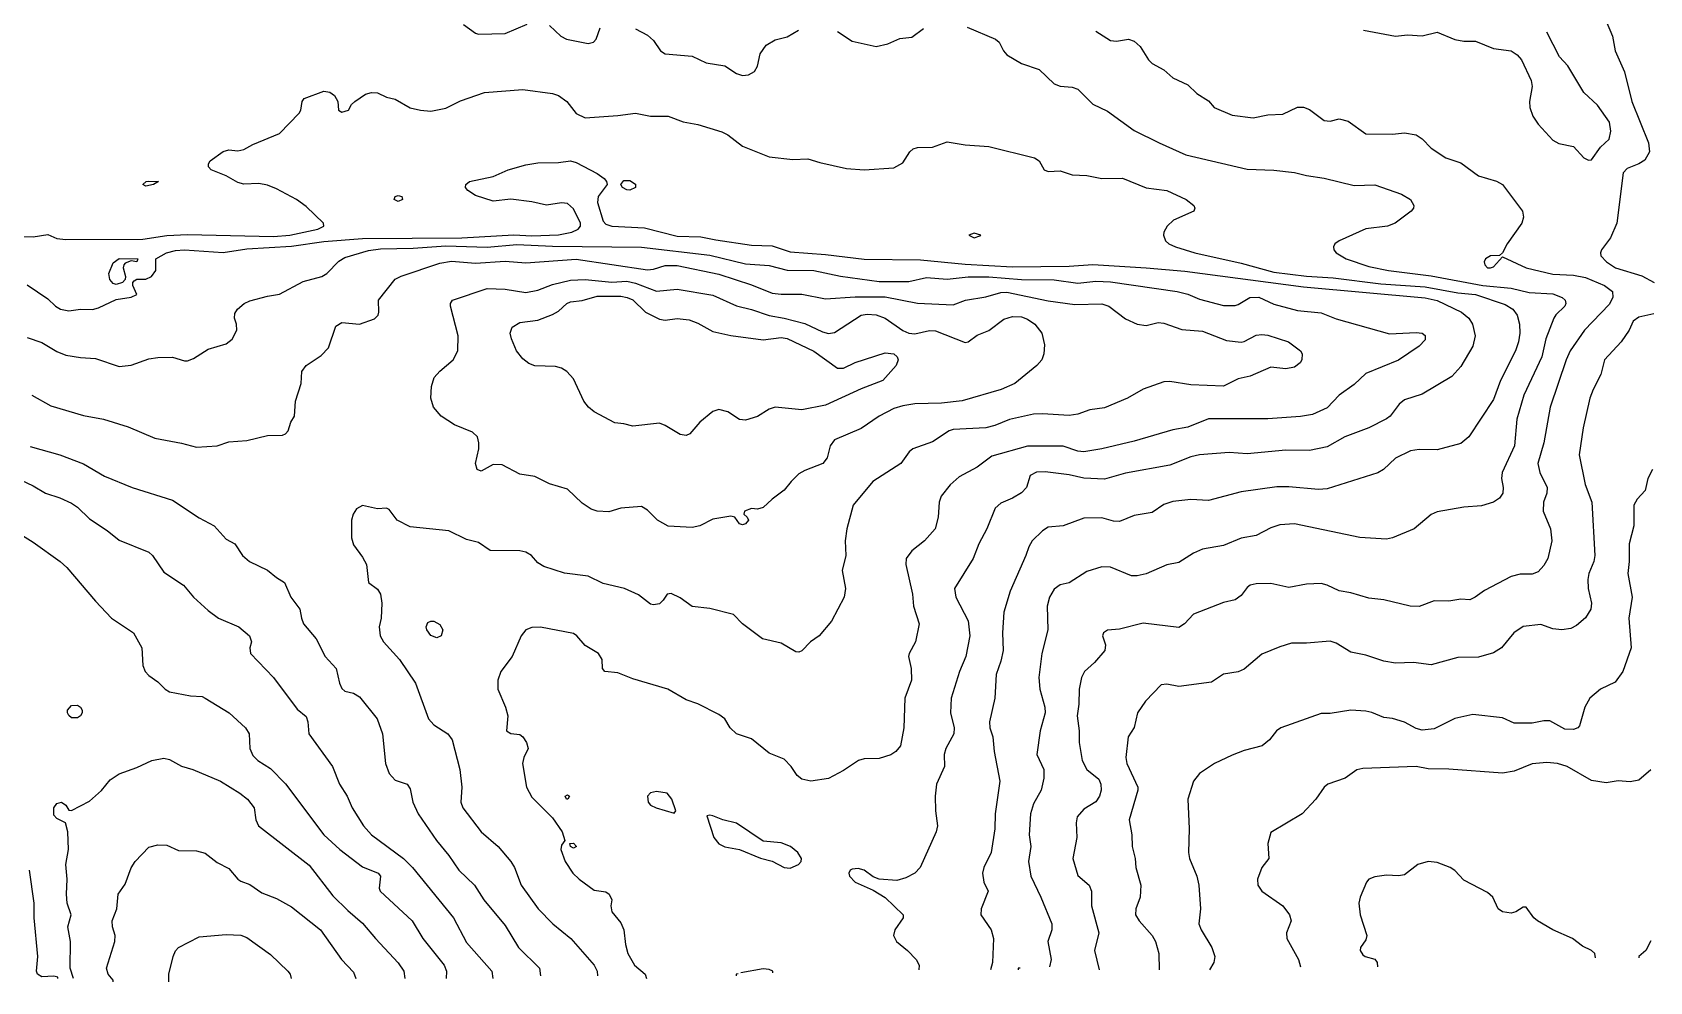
# Model space of a CAD drawing. Header units: inches. Extents: x 3311818 to 3313075, y 1372003 to 1372737.
# Drawn here: x 3311998.3 to 3312206, y 1372005 to 1372126.9 of the extents above; entities that cross this region are included whole.
import ezdxf

# ---------------------------------------------------------------- set-up
doc = ezdxf.new("R2010")
doc.units = ezdxf.units.IN
doc.header["$MEASUREMENT"] = 0

msp = doc.modelspace()

# ---------------------------------------------------------------- linework, layer by layer
for points, elevation in [([(3312199.92, 1372129.44), (3312201.19, 1372126.39), (3312201.55, 1372124.48), (3312202.74, 1372121.81), (3312203.7, 1372118), (3312205.83, 1372112.67), (3312205.94, 1372111.52), (3312205.36, 1372110.46), (3312204.59, 1372110), (3312203.07, 1372109.41), (3312202.56, 1372108.85), (3312201.76, 1372102.37), (3312200.95, 1372100.47), (3312199.78, 1372098.94), (3312199.64, 1372098.56), (3312199.72, 1372098.18), (3312200.42, 1372097.42), (3312201.58, 1372096.66), (3312204.98, 1372095.63), (3312206.57, 1372094.75)], 4496), ([(3312053.66, 1372127.86), (3312055.19, 1372126.77), (3312055.57, 1372126.65), (3312059, 1372126.73), (3312061.84, 1372127.91)], 4498), ([(3312064.72, 1372127.77), (3312066.18, 1372126.39), (3312066.87, 1372126.01), (3312069.67, 1372125.44), (3312070.35, 1372125.62), (3312070.71, 1372126.01), (3312071.2, 1372127.45)], 4498), ([(3312075.77, 1372127.32), (3312077.29, 1372126.52), (3312078.06, 1372125.83), (3312078.98, 1372124.48), (3312079.58, 1372124.11), (3312083.01, 1372123.82), (3312084.83, 1372122.96), (3312087.2, 1372122.58), (3312088.73, 1372121.57), (3312089.49, 1372121.35), (3312090.25, 1372121.41), (3312091.02, 1372121.83), (3312091.4, 1372122.55), (3312091.75, 1372124.1), (3312092.54, 1372125.23), (3312093.68, 1372125.89), (3312095.21, 1372126.3), (3312096.67, 1372127.15)], 4498), ([(3312101.69, 1372126.96), (3312103.59, 1372125.75), (3312106.64, 1372125.05), (3312108.17, 1372125.4), (3312109.69, 1372126.07), (3312111.22, 1372126.27), (3312112.74, 1372127.38)], 4498), ([(3312118.34, 1372127.53), (3312121.98, 1372126.01), (3312122.46, 1372125.62), (3312122.99, 1372124.48), (3312123.41, 1372123.98), (3312125.32, 1372122.89), (3312127.6, 1372122.09), (3312129.51, 1372120.27), (3312130.27, 1372119.97), (3312131.8, 1372119.82), (3312132.56, 1372119.59), (3312134.47, 1372117.66), (3312136.37, 1372116.74), (3312139.8, 1372114.29), (3312142.97, 1372112.67), (3312146.41, 1372111.14), (3312154.28, 1372109.31), (3312157.71, 1372109.17), (3312160.38, 1372108.87), (3312161.91, 1372108.49), (3312164.19, 1372108.17), (3312168.01, 1372107.2), (3312170.67, 1372107.28), (3312174.1, 1372106.11), (3312175.28, 1372105.42), (3312175.69, 1372104.66), (3312175.66, 1372104.28), (3312175.35, 1372103.9), (3312173.28, 1372102.37), (3312172.3, 1372101.99), (3312169.53, 1372101.63), (3312166.09, 1372100.09), (3312165.55, 1372099.71), (3312165.36, 1372099.33), (3312165.42, 1372098.94), (3312165.7, 1372098.56), (3312167.01, 1372097.8), (3312169.91, 1372096.79), (3312172.44, 1372096.28), (3312177.91, 1372095.63), (3312184.54, 1372094.37), (3312188.21, 1372094.03), (3312190.49, 1372093.48), (3312193.54, 1372093.31), (3312194.73, 1372092.85), (3312195.12, 1372092.47), (3312195.21, 1372092.08), (3312195.1, 1372091.7), (3312193.92, 1372090.59), (3312193.68, 1372090.18), (3312192.65, 1372087.51), (3312192.12, 1372085.22), (3312189.81, 1372080.27), (3312188.93, 1372077.22), (3312188.6, 1372073.79), (3312187.03, 1372070.36), (3312186.94, 1372069.6), (3312187.16, 1372068.45), (3312187.13, 1372067.69), (3312186.68, 1372067.06), (3312185.92, 1372066.55), (3312184.39, 1372066.07), (3312182.11, 1372065.92), (3312178.68, 1372065.31), (3312177.91, 1372064.96), (3312175.73, 1372063.12), (3312172.96, 1372061.96), (3312172.2, 1372061.79), (3312168.77, 1372062.03), (3312160.38, 1372063.77), (3312158.48, 1372063.63), (3312157.33, 1372063.27), (3312155.43, 1372062.27), (3312153.52, 1372061.94), (3312151.24, 1372060.97), (3312148.57, 1372060.52), (3312147.42, 1372060.02), (3312145.52, 1372058.79), (3312143.99, 1372058.51), (3312141.33, 1372057.36), (3312140.18, 1372057.09), (3312139.42, 1372057.1), (3312136.75, 1372058.2), (3312135.61, 1372058.24), (3312133.7, 1372057.67), (3312131.42, 1372056.18), (3312130.27, 1372055.92), (3312129.51, 1372055.39), (3312128.93, 1372054.35), (3312128.62, 1372053.21), (3312128.7, 1372050.16), (3312127.94, 1372047.11), (3312127.55, 1372044.06), (3312127.67, 1372042.54), (3312128.3, 1372040.25), (3312128.35, 1372039.49), (3312127.73, 1372037.2), (3312127.3, 1372034.15), (3312128.17, 1372032.25), (3312128.18, 1372031.1), (3312127.85, 1372029.58), (3312126.84, 1372027.82), (3312126.46, 1372026.53), (3312126.28, 1372023.86), (3312126.53, 1372022.34), (3312126.2, 1372020.43), (3312126.5, 1372018.52), (3312127.81, 1372015.86), (3312129.23, 1372012.43), (3312129.23, 1372011.66), (3312128.68, 1372010.14), (3312129.13, 1372007.85), (3312128.93, 1372006.9)], 4498), ([(3312134.85, 1372127.04), (3312136.75, 1372125.83), (3312137.51, 1372125.76), (3312139.04, 1372126.01), (3312139.8, 1372125.75), (3312140.56, 1372125.05), (3312141.61, 1372123.34), (3312142.09, 1372122.86), (3312143.61, 1372122.05), (3312144.76, 1372121.05), (3312146.66, 1372120.14), (3312147.81, 1372119.01), (3312149.33, 1372118.09), (3312150.07, 1372117.24), (3312152.38, 1372116.24), (3312155.05, 1372115.88), (3312156.95, 1372116.28), (3312158.86, 1372116.38), (3312160.76, 1372117.27), (3312161.53, 1372117.28), (3312162.29, 1372116.96), (3312164.19, 1372115.55), (3312164.96, 1372115.49), (3312166.1, 1372115.76), (3312167.24, 1372115.45), (3312169.53, 1372113.85), (3312172.96, 1372113.79), (3312174.48, 1372113.96), (3312176.01, 1372113.7), (3312176.77, 1372113.19), (3312177.91, 1372112), (3312179.82, 1372110.77), (3312181.73, 1372110.11), (3312183.99, 1372108.47), (3312186.3, 1372107.78), (3312187.06, 1372107.34), (3312189.64, 1372103.9), (3312189.79, 1372103.14), (3312189.58, 1372102.37), (3312187.67, 1372099.71), (3312187.06, 1372098.56), (3312186.68, 1372098.21), (3312185.54, 1372098.18), (3312184.89, 1372097.8), (3312184.74, 1372097.42), (3312184.79, 1372097.04), (3312185.16, 1372096.66), (3312185.54, 1372096.62), (3312185.92, 1372096.77), (3312187.06, 1372098.04), (3312190.11, 1372096.62), (3312193.54, 1372095.82), (3312196.21, 1372095.69), (3312197.73, 1372095.38), (3312200.17, 1372094.37), (3312201.18, 1372093.61), (3312201.25, 1372092.85), (3312200.78, 1372091.94), (3312197.59, 1372088.65), (3312195.78, 1372085.99), (3312195.25, 1372084.84), (3312193.18, 1372078.74), (3312192.37, 1372074.17), (3312191.63, 1372071.5), (3312191.87, 1372070.36), (3312192.83, 1372068.45), (3312192.75, 1372067.69), (3312192.36, 1372066.55), (3312192.31, 1372065.4), (3312193.23, 1372063.12), (3312193.42, 1372061.59), (3312192.89, 1372059.31), (3312192.4, 1372058.43), (3312191.64, 1372057.59), (3312190.87, 1372057.32), (3312189.35, 1372057.3), (3312188.21, 1372057), (3312184.78, 1372055.23), (3312183.58, 1372054.35), (3312182.87, 1372054.02), (3312181.73, 1372054.11), (3312180.2, 1372053.85), (3312178.3, 1372053.88), (3312176.39, 1372053.14), (3312175.21, 1372053.21), (3312171.82, 1372054.01), (3312169.91, 1372054.23), (3312167.62, 1372054.92), (3312166.1, 1372055.17), (3312164.58, 1372055.91), (3312163.81, 1372056.1), (3312161.91, 1372056.04), (3312159.62, 1372055.58), (3312157.33, 1372056.09), (3312155.43, 1372056.07), (3312154.67, 1372055.88), (3312154.28, 1372055.6), (3312153.52, 1372054.59), (3312152.76, 1372054.01), (3312151.24, 1372053.67), (3312147.42, 1372052.16), (3312146.26, 1372050.92), (3312145.52, 1372050.45), (3312140.94, 1372051.02), (3312137.9, 1372050.25), (3312136.37, 1372050.1), (3312135.83, 1372049.78), (3312135.72, 1372049.4), (3312136.08, 1372048.25), (3312136.01, 1372047.49), (3312134.68, 1372045.97), (3312133.41, 1372044.82), (3312133, 1372044.06), (3312132.7, 1372042.54), (3312132.69, 1372040.63), (3312132.47, 1372039.11), (3312132.71, 1372037.2), (3312132.72, 1372035.68), (3312133.11, 1372033.39), (3312133.7, 1372032.22), (3312135.23, 1372031.01), (3312135.51, 1372030.34), (3312135.53, 1372029.58), (3312135.34, 1372028.82), (3312134.85, 1372028.08), (3312133.32, 1372027.15), (3312132.48, 1372026.15), (3312132.33, 1372025.39), (3312132.43, 1372023.48), (3312131.92, 1372020.81), (3312132.56, 1372018.62), (3312134.02, 1372017.38), (3312134.32, 1372016.62), (3312134.29, 1372014.71), (3312135.23, 1372011.28), (3312134.68, 1372009), (3312135.3, 1372006.52)], 4497), ([(3312169.21, 1372127.15), (3312173.34, 1372126.37), (3312174.87, 1372126.55), (3312176.77, 1372126.41), (3312178.68, 1372126.89), (3312180.96, 1372125.96), (3312182.11, 1372125.76), (3312183.63, 1372125.76), (3312185.92, 1372124.8), (3312188.21, 1372124.51), (3312188.97, 1372124), (3312189.52, 1372123.34), (3312190.74, 1372120.67), (3312190.87, 1372119.91), (3312190.53, 1372118), (3312190.57, 1372117.24), (3312190.99, 1372116.1), (3312191.64, 1372115.08), (3312193.54, 1372113.01), (3312194.3, 1372112.61), (3312196.21, 1372112.21), (3312197.52, 1372110.76), (3312198.12, 1372110.46), (3312198.5, 1372110.52)], 4496), ([(3312198.5, 1372110.52), (3312199.64, 1372112.15), (3312200.78, 1372113.16), (3312201, 1372114.19), (3312200.82, 1372115.33), (3312199.26, 1372117.52), (3312197.54, 1372119.14), (3312195.46, 1372122.57), (3312194.4, 1372123.72), (3312192.78, 1372126.89)], 4496), ([(3311995.73, 1372100.72), (3311998.4, 1372100.63), (3312000.31, 1372100.9), (3312001.45, 1372100.42), (3312002.59, 1372100.28), (3312012.5, 1372100.3), (3312015.55, 1372100.79), (3312018.22, 1372100.93), (3312029.27, 1372100.68), (3312031.38, 1372100.85), (3312034.95, 1372101.61), (3312035.73, 1372101.99), (3312035.7, 1372102.37), (3312033.46, 1372104.52), (3312032.23, 1372105.42), (3312029.65, 1372106.79), (3312028.51, 1372107.24), (3312027.37, 1372107.45), (3312025.46, 1372107.37), (3312024.7, 1372107.58), (3312023.17, 1372108.44), (3312021.25, 1372109.24), (3312020.94, 1372109.62), (3312020.93, 1372110), (3312021.13, 1372110.38), (3312022.79, 1372111.59), (3312023.55, 1372111.77), (3312024.7, 1372111.67), (3312025.46, 1372111.83), (3312026.6, 1372112.48), (3312030.03, 1372113.87), (3312032.58, 1372116.48), (3312032.77, 1372116.86), (3312032.94, 1372118), (3312033.2, 1372118.38), (3312035.75, 1372119.31), (3312036.51, 1372119.2), (3312037.09, 1372118.76), (3312037.52, 1372118), (3312037.6, 1372116.86), (3312038.04, 1372116.62), (3312038.88, 1372116.86), (3312039.29, 1372117.62), (3312039.73, 1372118), (3312041.09, 1372118.93), (3312041.85, 1372119.14), (3312042.61, 1372119.12), (3312043.76, 1372118.56), (3312044.9, 1372118.3), (3312046.8, 1372117.18), (3312048.14, 1372116.86), (3312049.47, 1372116.77), (3312051.38, 1372117.12), (3312053.28, 1372118.09), (3312056.38, 1372119.14), (3312061.29, 1372119.55), (3312065.1, 1372119.02), (3312065.86, 1372118.78), (3312066.95, 1372118), (3312068.15, 1372116.46), (3312069.29, 1372115.91), (3312073.48, 1372116.18), (3312075.77, 1372116.49), (3312077.68, 1372116.13), (3312079.96, 1372116.11), (3312081.87, 1372115.4), (3312083.77, 1372115.06), (3312086.82, 1372114.11), (3312087.59, 1372113.73), (3312089.49, 1372112.28), (3312092.92, 1372110.88), (3312095.97, 1372110.56), (3312097.88, 1372110.65), (3312099.4, 1372110.16), (3312102.83, 1372109.41), (3312105.12, 1372109.22), (3312108.93, 1372109.49), (3312110.07, 1372110.11), (3312110.97, 1372111.52), (3312111.42, 1372111.9), (3312111.98, 1372112.08), (3312113.88, 1372112.13), (3312115.79, 1372112.83), (3312118.08, 1372112.45), (3312121.13, 1372112.21), (3312127, 1372110.76), (3312127.6, 1372110.38), (3312128.24, 1372109.24), (3312128.75, 1372109.01), (3312130.27, 1372109.09), (3312131.8, 1372108.57), (3312133.7, 1372108.49), (3312135.61, 1372108.12), (3312138.28, 1372108.16), (3312141.33, 1372106.92), (3312143.99, 1372106.57), (3312146.45, 1372105.42), (3312147.45, 1372104.66), (3312147.58, 1372104.28), (3312147.45, 1372103.9), (3312144.85, 1372102.76), (3312144.02, 1372101.99), (3312143.61, 1372101.23), (3312143.54, 1372100.85), (3312143.82, 1372100.09), (3312144.25, 1372099.71), (3312145.1, 1372099.33), (3312147.58, 1372098.56), (3312153.52, 1372097.23), (3312157.71, 1372096.07), (3312161.91, 1372095.56), (3312165.34, 1372095.37), (3312171.44, 1372094.58), (3312177.15, 1372094.18), (3312181.35, 1372093.45), (3312183.63, 1372093.23), (3312187.44, 1372091.95), (3312188.39, 1372091.32), (3312188.94, 1372090.56), (3312189.26, 1372089.42), (3312189.31, 1372088.27), (3312189.15, 1372087.13), (3312188.73, 1372085.99), (3312186.83, 1372082.17), (3312185.92, 1372079.73), (3312182.76, 1372074.93), (3312181.73, 1372074.1), (3312178.68, 1372073.27), (3312176.39, 1372073.31), (3312175.25, 1372073.13), (3312173.34, 1372072.22), (3312171.78, 1372070.74), (3312171.05, 1372070.3), (3312164.58, 1372068.26), (3312163.43, 1372068.18), (3312159.62, 1372068.52), (3312158.1, 1372068.51), (3312153.52, 1372067.9), (3312149.33, 1372066.78), (3312147.04, 1372066.91), (3312144.76, 1372066.65), (3312143.61, 1372066.24), (3312142.09, 1372065.23), (3312139.8, 1372064.86), (3312137.9, 1372064.09), (3312137.13, 1372064.13), (3312135.61, 1372064.54), (3312133.32, 1372064.52), (3312130.65, 1372063.53), (3312128.75, 1372063.34), (3312127.99, 1372062.89), (3312126.69, 1372061.59), (3312126.24, 1372060.83), (3312125.88, 1372059.69), (3312123.87, 1372055.11), (3312123.06, 1372052.45), (3312122.87, 1372049.78), (3312122.95, 1372047.49), (3312122.65, 1372046.15), (3312122.04, 1372044.44), (3312121.89, 1372041.39), (3312121.19, 1372038.34), (3312121.26, 1372037.58), (3312121.65, 1372036.44), (3312121.8, 1372034.53), (3312122.54, 1372030.72), (3312121.95, 1372026.53), (3312121.91, 1372024.62), (3312121.4, 1372021.57), (3312120.46, 1372019.67), (3312120.29, 1372018.91), (3312120.46, 1372017.76), (3312121.03, 1372016.62), (3312120.15, 1372014.33), (3312120.08, 1372013.57), (3312121.4, 1372011.66), (3312121.71, 1372010.52), (3312121.59, 1372007.47), (3312121.33, 1372006.52)], 4499), ([(3311997.64, 1372094.44), (3312000.31, 1372092.65), (3312001.29, 1372091.7), (3312001.9, 1372091.32), (3312002.97, 1372091.13), (3312004.5, 1372091.32), (3312006.02, 1372091.28), (3312006.78, 1372091.49), (3312009.07, 1372092.59), (3312010.98, 1372092.86), (3312011.72, 1372093.23), (3312011.21, 1372094.37), (3312011.2, 1372094.75), (3312011.36, 1372094.96), (3312011.74, 1372095.2), (3312012.88, 1372095.18), (3312013.61, 1372095.51), (3312014.15, 1372096.28), (3312014.15, 1372097.8), (3312015.51, 1372098.56), (3312016.69, 1372098.87), (3312017.84, 1372098.93), (3312022.79, 1372098.59), (3312025.84, 1372099.09), (3312031.56, 1372099.43), (3312035.75, 1372100.02), (3312040.71, 1372100.4), (3312053.46, 1372100.47), (3312060.14, 1372100.89), (3312062.43, 1372100.76), (3312065.86, 1372100.86), (3312067.58, 1372101.23), (3312068.39, 1372101.61), (3312068.7, 1372101.99), (3312068.69, 1372102.37), (3312067.77, 1372104.23), (3312067, 1372104.91), (3312066.24, 1372104.99), (3312064.34, 1372104.67), (3312062.43, 1372105.13), (3312059.76, 1372105.46), (3312057.48, 1372105.2), (3312055.19, 1372105.93), (3312054.21, 1372106.57), (3312053.94, 1372106.95), (3312053.97, 1372107.33), (3312054.43, 1372107.72), (3312057.48, 1372108.35), (3312059.38, 1372109.22), (3312061.67, 1372109.87), (3312063.19, 1372110.14), (3312065.86, 1372110.15), (3312067.39, 1372110.38), (3312068.15, 1372110.17), (3312070.82, 1372108.77), (3312071.73, 1372108.09), (3312072.02, 1372107.71), (3312072.11, 1372107.33), (3312070.95, 1372105.8), (3312070.87, 1372105.04), (3312071.58, 1372102.64), (3312071.96, 1372102.24), (3312072.72, 1372102), (3312076.91, 1372101.76), (3312081.11, 1372100.69), (3312084.16, 1372100.64), (3312086.06, 1372100.23), (3312090.63, 1372099.56), (3312093.3, 1372099.45), (3312095.59, 1372098.71), (3312100.16, 1372098.37), (3312105.12, 1372097.74), (3312112.36, 1372097.68), (3312118.08, 1372097.12), (3312124.17, 1372096.75), (3312131.42, 1372096.85), (3312134.47, 1372097.07), (3312141.33, 1372096.65), (3312146.28, 1372096.23), (3312161.53, 1372094.19), (3312177.15, 1372092.77), (3312178.68, 1372092.43), (3312181.83, 1372090.94), (3312182.74, 1372090.18), (3312183.24, 1372089.42), (3312183.56, 1372087.89), (3312183.25, 1372086.59), (3312181.73, 1372083.99), (3312180.58, 1372082.67), (3312176.77, 1372080.42), (3312174.48, 1372079.71), (3312173.79, 1372079.13), (3312172.67, 1372077.6), (3312172.2, 1372077.26), (3312169.93, 1372076.08), (3312166.85, 1372074.93), (3312164.58, 1372073.67), (3312162.29, 1372073.2), (3312159.24, 1372073.21), (3312154.28, 1372072.75), (3312152, 1372072.91), (3312148.19, 1372072.65), (3312147.04, 1372072.36), (3312144.37, 1372071.31), (3312138.66, 1372070.29), (3312135.99, 1372069.49), (3312133.32, 1372069.63), (3312131.42, 1372070.05), (3312128.37, 1372070.46), (3312127.22, 1372070.4), (3312126.44, 1372069.98), (3312125.96, 1372068.45), (3312125.32, 1372067.76), (3312124.17, 1372067.07), (3312122.65, 1372066.43), (3312121.92, 1372065.79), (3312120.88, 1372063.12), (3312119.84, 1372061.21), (3312119.09, 1372059.31), (3312116.73, 1372055.49), (3312116.89, 1372054.35), (3312118.45, 1372051.3), (3312118.66, 1372049.4), (3312118.16, 1372046.73), (3312117.35, 1372044.82), (3312116.28, 1372041.39), (3312116.2, 1372039.49), (3312116.65, 1372037.58), (3312116.61, 1372036.82), (3312115.6, 1372034.91), (3312115.4, 1372034.15), (3312115.41, 1372032.63), (3312114.38, 1372030.34), (3312114.21, 1372028.82), (3312114.25, 1372026.91), (3312114.54, 1372025), (3312114.37, 1372024.24), (3312112.32, 1372019.67), (3312111.6, 1372018.92), (3312110.45, 1372018.31), (3312109.31, 1372018), (3312107.02, 1372018.16), (3312106.26, 1372018.47), (3312105.12, 1372019.29), (3312104.36, 1372019.54), (3312103.59, 1372019.45), (3312103.31, 1372019.29), (3312103.13, 1372018.91), (3312103.21, 1372018.52), (3312103.97, 1372017.76), (3312106.26, 1372016.74), (3312107.79, 1372015.78), (3312110.1, 1372013.57), (3312110.13, 1372013.19), (3312109.04, 1372011.66), (3312108.89, 1372010.9), (3312109.28, 1372010.14), (3312110.68, 1372009), (3312111.77, 1372007.85), (3312112.18, 1372007.09), (3312112.14, 1372006.52)], 4500), ([(3312013.84, 1372107.33), (3312012.88, 1372107.11), (3312012.5, 1372107.33), (3312012.93, 1372107.71), (3312013.26, 1372107.78), (3312014.5, 1372107.71), (3312013.84, 1372107.33)], 4499), ([(3312075.75, 1372106.95), (3312075.01, 1372106.63), (3312074.63, 1372106.67), (3312074.09, 1372106.95), (3312073.85, 1372107.33), (3312074.25, 1372107.83), (3312075.01, 1372107.85), (3312075.77, 1372107.38), (3312075.75, 1372106.95)], 4500), ([(3312045.84, 1372105.42), (3312045.28, 1372105.17), (3312044.76, 1372105.42), (3312044.87, 1372105.8), (3312045.28, 1372105.93), (3312045.73, 1372105.8), (3312045.84, 1372105.42)], 4500), ([(3312119.98, 1372100.73), (3312120.11, 1372100.85), (3312119.22, 1372101.08), (3312118.56, 1372100.85), (3312119.22, 1372100.49), (3312119.98, 1372100.73)], 4499), ([(3311997.64, 1372087.69), (3311999.54, 1372087.05), (3312001.45, 1372085.91), (3312002.59, 1372085.44), (3312004.5, 1372085.12), (3312006.4, 1372085.01), (3312009.45, 1372083.97), (3312010.98, 1372084.13), (3312013.26, 1372084.94), (3312014.41, 1372085.12), (3312016.31, 1372085.17), (3312017.84, 1372084.68), (3312018.22, 1372084.69), (3312018.98, 1372084.98), (3312020.89, 1372086.2), (3312023.17, 1372086.88), (3312023.94, 1372087.48), (3312024.56, 1372088.65), (3312024.51, 1372089.42), (3312024.25, 1372090.18), (3312024.32, 1372090.79), (3312024.65, 1372091.32), (3312025.49, 1372092.08), (3312026.22, 1372092.41), (3312028.51, 1372093.01), (3312030.03, 1372093.26), (3312033.08, 1372094.89), (3312035.48, 1372095.51), (3312036.12, 1372095.9), (3312037.66, 1372097.48), (3312038.42, 1372097.97), (3312041.47, 1372098.86), (3312042.99, 1372099.08), (3312047.19, 1372099.15), (3312051.38, 1372099.46), (3312056.71, 1372099.28), (3312060.52, 1372099.64), (3312065.1, 1372099.4), (3312076.53, 1372099.3), (3312085.3, 1372098.25), (3312089.87, 1372097.14), (3312092.92, 1372096.92), (3312095.21, 1372096.34), (3312098.64, 1372096.28), (3312102.07, 1372095.57), (3312107.02, 1372094.88), (3312110.83, 1372094.89), (3312113.12, 1372095.4), (3312115.79, 1372095.18), (3312118.46, 1372095.47), (3312121.13, 1372095.48), (3312125.32, 1372095.15), (3312129.51, 1372095.11), (3312132.56, 1372094.68), (3312134.85, 1372094.93), (3312136.75, 1372094.82), (3312145.29, 1372093.61), (3312146.66, 1372093.25), (3312148.19, 1372092.61), (3312151.24, 1372091.79), (3312152.76, 1372091.81), (3312153.14, 1372091.91), (3312154.62, 1372092.85), (3312155.81, 1372092.87), (3312157.71, 1372091.99), (3312160.76, 1372091.16), (3312163.81, 1372090.86), (3312165.72, 1372090.1), (3312172.58, 1372088.17), (3312176.01, 1372088.34), (3312176.77, 1372088.23), (3312177.15, 1372087.94), (3312177.15, 1372087.41), (3312176.39, 1372086.58), (3312173.72, 1372084.79), (3312169.53, 1372083.07), (3312168.01, 1372081.68), (3312166.1, 1372080.28), (3312164.58, 1372078.67), (3312162.67, 1372077.79), (3312161.14, 1372077.55), (3312156.95, 1372077.27), (3312149.33, 1372077.27), (3312146.66, 1372076.17), (3312144.76, 1372075.83), (3312139.8, 1372074.38), (3312135.61, 1372073.4), (3312133.32, 1372073.03), (3312132.56, 1372073.11), (3312130.65, 1372073.76), (3312126.08, 1372073.76), (3312121.51, 1372072.46), (3312119.6, 1372071.05), (3312117.31, 1372069.82), (3312116.17, 1372068.78), (3312115.01, 1372067.31), (3312114.74, 1372066.55), (3312114.62, 1372064.64), (3312114.22, 1372063.12), (3312112.86, 1372061.59), (3312111.22, 1372060.32), (3312110.49, 1372059.31), (3312110.46, 1372058.54), (3312111.33, 1372054.73), (3312111.43, 1372053.21), (3312112.19, 1372050.92), (3312111.69, 1372048.63), (3312110.87, 1372047.11), (3312110.8, 1372046.73), (3312111.15, 1372045.2), (3312111.17, 1372043.68), (3312110.35, 1372041.39), (3312110.22, 1372037.58), (3312109.77, 1372035.29), (3312109.18, 1372034.53), (3312108.55, 1372034.12), (3312107.02, 1372033.66), (3312105.12, 1372033.6), (3312104.37, 1372033.39), (3312102.45, 1372032.11), (3312100.54, 1372031.09), (3312098.26, 1372030.75), (3312097.11, 1372030.97), (3312096.51, 1372031.48), (3312095.74, 1372032.63), (3312094.83, 1372033.56), (3312092.92, 1372034.33), (3312090.63, 1372036.15), (3312088.73, 1372036.83), (3312087.91, 1372037.58), (3312087.24, 1372038.72), (3312086.44, 1372039.31), (3312083.77, 1372040.65), (3312082.25, 1372041.18), (3312079.92, 1372042.54), (3312075.39, 1372043.89), (3312073.48, 1372044.63), (3312071.83, 1372044.82), (3312071.51, 1372045.2), (3312071.48, 1372046.35), (3312071, 1372047.11), (3312069.29, 1372048.16), (3312068.23, 1372049.4), (3312067.77, 1372049.71), (3312063.57, 1372050.49), (3312062.43, 1372050.45), (3312061.67, 1372050.15), (3312061.06, 1372049.4), (3312059.93, 1372046.73), (3312058.47, 1372044.82), (3312058.07, 1372043.68), (3312058.07, 1372042.54), (3312059.06, 1372040.25), (3312059.35, 1372039.11), (3312059.18, 1372037.2), (3312059.76, 1372036.85), (3312060.91, 1372036.74), (3312061.29, 1372036.44), (3312061.76, 1372035.68), (3312061.98, 1372034.91), (3312061.4, 1372033.77), (3312061.23, 1372033.01), (3312061.77, 1372029.96), (3312062.43, 1372028.66), (3312065.1, 1372026.04), (3312066.33, 1372024.24), (3312066.66, 1372023.1), (3312066.24, 1372022.51), (3312066.15, 1372021.96), (3312066.7, 1372020.43), (3312067.7, 1372018.91), (3312068.5, 1372018.14), (3312070.43, 1372016.76), (3312071.96, 1372016.51), (3312072.39, 1372016.24), (3312072.7, 1372015.48), (3312072.57, 1372014.71), (3312072.73, 1372013.95), (3312073.86, 1372012.55), (3312074.27, 1372011.66), (3312074.45, 1372009.76), (3312074.76, 1372008.62), (3312075.62, 1372007.09), (3312076.97, 1372005.95), (3312077.15, 1372005.38)], 4501), ([(3311998.23, 1372080.27), (3312000.69, 1372078.91), (3312004.88, 1372077.66), (3312007.42, 1372077.22), (3312010.6, 1372076.21), (3312014.03, 1372074.75), (3312017.46, 1372074.13), (3312019.36, 1372073.63), (3312022.03, 1372073.79), (3312023.55, 1372074.31), (3312025.84, 1372074.46), (3312028.51, 1372075.12), (3312030.42, 1372075.14), (3312030.82, 1372075.31), (3312031.16, 1372075.7), (3312031.48, 1372076.84), (3312031.96, 1372077.6), (3312032.08, 1372079.51), (3312032.81, 1372081.79), (3312032.92, 1372083.32), (3312033.45, 1372084.08), (3312035.37, 1372085.37), (3312036.32, 1372086.37), (3312037.28, 1372089.14), (3312038.04, 1372089.61), (3312040.32, 1372089.41), (3312042.23, 1372090.09), (3312042.69, 1372090.56), (3312042.81, 1372090.94), (3312042.74, 1372092.47), (3312044.9, 1372095.17), (3312045.66, 1372095.58), (3312050.62, 1372097.22), (3312052.14, 1372097.48), (3312055.19, 1372097.22), (3312059, 1372097.48), (3312061.67, 1372097.28), (3312068.15, 1372097.75), (3312077.29, 1372096.38), (3312078.06, 1372096.46), (3312079.58, 1372096.94), (3312081.11, 1372096.95), (3312086.44, 1372095.82), (3312090.63, 1372094.47), (3312093.3, 1372093.4), (3312094.45, 1372093.24), (3312097.11, 1372093.27), (3312100.16, 1372092.65), (3312103.97, 1372092.9), (3312107.79, 1372092.9), (3312111.98, 1372092.12), (3312116.55, 1372091.87), (3312118.13, 1372092.47), (3312120.74, 1372092.92), (3312122.65, 1372093.47), (3312123.41, 1372093.5), (3312128.75, 1372092.42), (3312132.18, 1372091.93), (3312135.61, 1372092.01), (3312136.54, 1372091.7), (3312138.66, 1372090.09), (3312140.18, 1372089.39), (3312141.33, 1372089.22), (3312142.85, 1372089.6), (3312143.61, 1372089.53), (3312145.9, 1372088.73), (3312148.57, 1372088.5), (3312151.62, 1372087.33), (3312153.52, 1372087.11), (3312153.9, 1372087.17), (3312155.43, 1372087.98), (3312156.19, 1372088.1), (3312156.95, 1372088.01), (3312159.6, 1372087.13), (3312161.12, 1372085.99), (3312161.36, 1372085.6), (3312161.33, 1372084.84), (3312161.11, 1372084.46), (3312160.38, 1372083.88), (3312159.24, 1372083.67), (3312157.33, 1372083.9), (3312154.67, 1372082.72), (3312153.14, 1372082.37), (3312151.24, 1372081.45), (3312147.04, 1372081.62), (3312144.37, 1372082.04), (3312143.61, 1372082.01), (3312140.94, 1372081.08), (3312138.91, 1372079.89), (3312135.99, 1372078.68), (3312134.08, 1372078.39), (3312132.56, 1372077.85), (3312131.42, 1372077.66), (3312127.99, 1372077.91), (3312126.84, 1372077.84), (3312123.79, 1372077.15), (3312121.89, 1372076.38), (3312120.74, 1372076.09), (3312116.55, 1372075.89), (3312116.03, 1372075.7), (3312113.88, 1372074.31), (3312111.34, 1372073.41), (3312110.89, 1372073.03), (3312109.8, 1372071.5), (3312106.24, 1372069.22), (3312103.68, 1372066.17), (3312102.9, 1372063.12), (3312102.69, 1372061.59), (3312102.76, 1372059.69), (3312102.28, 1372057.78), (3312102.7, 1372055.49), (3312102.53, 1372054.35), (3312100.93, 1372051.28), (3312099.33, 1372049.4), (3312098.21, 1372048.63), (3312097.11, 1372047.45), (3312096.73, 1372047.28), (3312096.35, 1372047.33), (3312094.45, 1372048.44), (3312092.04, 1372049.02), (3312089.49, 1372050.92), (3312088.35, 1372052.15), (3312085.3, 1372052.92), (3312083.01, 1372053.17), (3312081.49, 1372054.29), (3312080.34, 1372054.82), (3312079.8, 1372054.73), (3312079.32, 1372053.97), (3312078.82, 1372053.52), (3312078.06, 1372053.37), (3312077.68, 1372053.46), (3312076.15, 1372054.65), (3312074.32, 1372055.49), (3312071.58, 1372056.12), (3312069.67, 1372057.07), (3312066.62, 1372057.45), (3312063.96, 1372058.28), (3312063.19, 1372058.77), (3312062.4, 1372059.69), (3312061.67, 1372060.12), (3312060.91, 1372060.29), (3312057.09, 1372060.35), (3312055.57, 1372061.37), (3312054.05, 1372061.77), (3312051.76, 1372062.86), (3312046.8, 1372063.4), (3312045.14, 1372064.26), (3312044.14, 1372065.6), (3312043.76, 1372065.77), (3312042.61, 1372065.71), (3312040.71, 1372066.12), (3312039.94, 1372065.68), (3312039.5, 1372065.02), (3312039.28, 1372064.26), (3312039.27, 1372061.97), (3312039.56, 1372061.08), (3312040.71, 1372059.5), (3312041.2, 1372058.54), (3312041.46, 1372056.26), (3312042.61, 1372055.4), (3312043.02, 1372054.73), (3312043.17, 1372053.59), (3312043.08, 1372051.68), (3312042.84, 1372050.54), (3312042.98, 1372049.4), (3312043.39, 1372048.63), (3312045.46, 1372046.35), (3312047.5, 1372043.3), (3312049.16, 1372038.72), (3312049.87, 1372037.96), (3312051.65, 1372036.82), (3312052.23, 1372036.06), (3312053.19, 1372032.25), (3312053.46, 1372029.96), (3312053.34, 1372028.05), (3312053.58, 1372027.29), (3312055.93, 1372024.24), (3312058.13, 1372022.34), (3312059.76, 1372020.41), (3312060.23, 1372019.67), (3312061.06, 1372017.38), (3312063.25, 1372014.33), (3312065.15, 1372012.43), (3312067.45, 1372010.52), (3312070.45, 1372007.09), (3312070.84, 1372006.33), (3312070.87, 1372005.76)], 4502), ([(3312009.89, 1372094.75), (3312009.07, 1372094.49), (3312008.69, 1372094.64), (3312008.24, 1372095.13), (3312008.12, 1372095.9), (3312008.69, 1372097.29), (3312009.45, 1372097.82), (3312011.83, 1372097.8), (3312011.74, 1372097.42), (3312010.98, 1372097.53), (3312010.22, 1372097.25), (3312010.04, 1372097.04), (3312009.98, 1372096.66), (3312010.25, 1372095.51), (3312010.21, 1372095.13), (3312009.89, 1372094.75)], 4500), ([(3312084.01, 1372063.5), (3312083.01, 1372063.31), (3312079.96, 1372063.48), (3312078.59, 1372064.26), (3312077.29, 1372065.52), (3312076.53, 1372065.99), (3312073.86, 1372065.8), (3312072.34, 1372065.33), (3312070.82, 1372065.4), (3312070.05, 1372065.66), (3312068.91, 1372066.42), (3312067, 1372068.21), (3312064.72, 1372068.89), (3312062.81, 1372069.83), (3312060.91, 1372070.15), (3312058.62, 1372071.33), (3312057.48, 1372071.38), (3312055.95, 1372070.55), (3312055.4, 1372070.74), (3312055.2, 1372071.5), (3312055.62, 1372073.41), (3312055.65, 1372074.17), (3312055.47, 1372074.93), (3312054.81, 1372075.56), (3312052.52, 1372076.47), (3312050.81, 1372077.6), (3312049.81, 1372078.74), (3312049.47, 1372079.89), (3312049.54, 1372081.41), (3312049.88, 1372082.56), (3312050.62, 1372083.38), (3312052.35, 1372084.84), (3312052.94, 1372085.99), (3312052.96, 1372087.89), (3312052.01, 1372091.7), (3312052.01, 1372092.08), (3312052.25, 1372092.47), (3312056.71, 1372093.99), (3312059, 1372093.88), (3312061.67, 1372093.49), (3312063.19, 1372093.77), (3312065.1, 1372094.48), (3312067.39, 1372095.07), (3312069.29, 1372095.13), (3312072.72, 1372094.81), (3312074.63, 1372094.92), (3312075.77, 1372094.69), (3312078.44, 1372093.63), (3312081.11, 1372093.91), (3312085.68, 1372093.14), (3312088.73, 1372091.76), (3312090.63, 1372091.31), (3312092.92, 1372090.51), (3312094.83, 1372090.19), (3312097.5, 1372089.51), (3312099.78, 1372088.41), (3312100.54, 1372088.2), (3312101.31, 1372088.34), (3312104.71, 1372090.56), (3312105.5, 1372090.71), (3312106.64, 1372090.6), (3312107.79, 1372090.19), (3312110.07, 1372088.6), (3312110.83, 1372088.24), (3312111.6, 1372088.18), (3312113.5, 1372088.59), (3312114.27, 1372088.55), (3312118.08, 1372087.05), (3312118.46, 1372087.15), (3312119.6, 1372088.01), (3312121.13, 1372088.58), (3312123.03, 1372090.04), (3312124.17, 1372090.37), (3312125.32, 1372090.35), (3312126.08, 1372090.05), (3312127.01, 1372089.42), (3312127.91, 1372088.27), (3312128.27, 1372086.75), (3312128.18, 1372085.6), (3312127.93, 1372084.84), (3312127.3, 1372084.08), (3312124.44, 1372081.79), (3312122.7, 1372081.03), (3312117.7, 1372079.55), (3312115.03, 1372079.27), (3312111.6, 1372079.19), (3312110.07, 1372078.93), (3312108.93, 1372078.56), (3312107.02, 1372077.58), (3312104.74, 1372076.03), (3312101.31, 1372074.55), (3312100.73, 1372073.79), (3312100.35, 1372072.26), (3312099.82, 1372071.5), (3312097.5, 1372070.63), (3312096.73, 1372070.18), (3312095.72, 1372069.22), (3312094.83, 1372068.08), (3312093.3, 1372066.95), (3312092.16, 1372065.87), (3312091.4, 1372065.66), (3312090.63, 1372065.74), (3312089.75, 1372065.4), (3312089.68, 1372065.02), (3312090.1, 1372064.64), (3312090.24, 1372064.26), (3312089.87, 1372063.76), (3312089.49, 1372063.64), (3312089.11, 1372063.76), (3312088.51, 1372064.64), (3312087.97, 1372064.76), (3312085.68, 1372064.35), (3312084.01, 1372063.5)], 4503), ([(3312082.73, 1372075.31), (3312082.25, 1372075.12), (3312081.49, 1372075.23), (3312079.58, 1372076.4), (3312078.82, 1372076.68), (3312075.39, 1372076.31), (3312074.25, 1372076.62), (3312073.1, 1372076.72), (3312070.43, 1372078.17), (3312069.72, 1372078.74), (3312069.11, 1372079.51), (3312067.77, 1372082.37), (3312066.94, 1372083.32), (3312066.24, 1372083.74), (3312065.48, 1372083.96), (3312062.81, 1372084.05), (3312062.05, 1372084.36), (3312061.29, 1372084.97), (3312060.49, 1372085.99), (3312059.81, 1372087.51), (3312059.66, 1372088.27), (3312059.91, 1372089.03), (3312060.91, 1372089.6), (3312063.19, 1372089.93), (3312065.1, 1372090.63), (3312065.86, 1372091.06), (3312066.94, 1372092.08), (3312067.39, 1372092.29), (3312068.91, 1372092.43), (3312070.82, 1372093.01), (3312073.86, 1372092.98), (3312074.7, 1372092.85), (3312075.39, 1372092.53), (3312077.02, 1372090.94), (3312078.82, 1372090.05), (3312079.58, 1372089.94), (3312081.11, 1372090.15), (3312082.63, 1372089.96), (3312083.77, 1372089.55), (3312085.68, 1372088.47), (3312087.97, 1372087.96), (3312092.16, 1372087.38), (3312094.45, 1372087.69), (3312095.21, 1372087.57), (3312098.64, 1372085.94), (3312101.69, 1372083.76), (3312102.45, 1372083.77), (3312103.97, 1372084.48), (3312107.79, 1372085.72), (3312108.93, 1372085.6), (3312109.35, 1372085.22), (3312109.49, 1372084.84), (3312109.22, 1372084.08), (3312107.52, 1372082.17), (3312104.74, 1372081.09), (3312100.16, 1372079.02), (3312097.11, 1372078.41), (3312093.68, 1372078.76), (3312092.92, 1372078.49), (3312091.4, 1372077.54), (3312089.87, 1372077.06), (3312089.11, 1372077.18), (3312087.59, 1372078.13), (3312086.44, 1372078.44), (3312085.68, 1372078.18), (3312083.99, 1372076.84), (3312082.73, 1372075.31)], 4504), ([(3312206.5, 1372090.75), (3312204.59, 1372090.31), (3312203.85, 1372089.8), (3312203.32, 1372088.65), (3312202.31, 1372087.13), (3312200.16, 1372084.84), (3312199.7, 1372082.94), (3312198.72, 1372081.03), (3312198.31, 1372079.89), (3312197.44, 1372076.08), (3312196.93, 1372072.65), (3312197.68, 1372068.83), (3312198.54, 1372066.55), (3312198.95, 1372059.69), (3312198.79, 1372058.93), (3312198.17, 1372057.4), (3312198.04, 1372056.64), (3312198.07, 1372055.49), (3312198.52, 1372053.59), (3312198.44, 1372052.83), (3312197.73, 1372051.7), (3312196.59, 1372050.72), (3312195.83, 1372050.33), (3312194.68, 1372050.18), (3312193.54, 1372050.31), (3312192.02, 1372050.83), (3312189.73, 1372050.58), (3312188.54, 1372049.78), (3312186.94, 1372047.87), (3312185.92, 1372047.22), (3312184.01, 1372046.67), (3312181.35, 1372046.61), (3312177.91, 1372045.68), (3312175.63, 1372045.98), (3312173.34, 1372045.89), (3312171.82, 1372046.14), (3312169.53, 1372046.89), (3312167.62, 1372047.29), (3312165.72, 1372048.46), (3312164.96, 1372048.7), (3312161.91, 1372048.44), (3312160, 1372048.44), (3312158.48, 1372048), (3312156.19, 1372047.06), (3312153.9, 1372045.12), (3312153.14, 1372044.79), (3312151.24, 1372044.48), (3312149.71, 1372043.46), (3312145.52, 1372042.89), (3312143.99, 1372043.2), (3312143.23, 1372043.11), (3312141.24, 1372041.01), (3312140.23, 1372039.49), (3312139.8, 1372037.64), (3312139.03, 1372036.44), (3312138.71, 1372033.77), (3312138.83, 1372033.01), (3312140.26, 1372029.96), (3312140.26, 1372029.58), (3312139.14, 1372025.77), (3312139.46, 1372023.86), (3312139.54, 1372022.34), (3312139.92, 1372020.81), (3312139.98, 1372019.67), (3312140.62, 1372017.38), (3312140.53, 1372015.86), (3312139.98, 1372014.33), (3312139.94, 1372013.57), (3312140.41, 1372012.81), (3312142.09, 1372010.9), (3312142.52, 1372010.14), (3312142.94, 1372008.62), (3312143, 1372006.52)], 4496), ([(3311998.02, 1372073.69), (3312001.83, 1372072.61), (3312004.88, 1372071.49), (3312007.55, 1372069.89), (3312011.1, 1372068.45), (3312016.31, 1372066.8), (3312019.74, 1372064.56), (3312021.65, 1372063.5), (3312023.17, 1372061.82), (3312024.32, 1372061.2), (3312025.28, 1372059.69), (3312026.19, 1372058.93), (3312028.51, 1372057.84), (3312029.65, 1372056.88), (3312030.67, 1372056.26), (3312031.5, 1372054.35), (3312032.67, 1372052.83), (3312032.85, 1372051.68), (3312033.14, 1372050.92), (3312034.74, 1372049.02), (3312035.91, 1372046.73), (3312037.31, 1372045.2), (3312037.74, 1372043.3), (3312038.04, 1372042.61), (3312038.42, 1372042.27), (3312039.56, 1372042.04), (3312040.32, 1372041.58), (3312042.59, 1372038.72), (3312043.26, 1372036.82), (3312043.64, 1372033.01), (3312044.14, 1372031.7), (3312044.9, 1372030.87), (3312046.44, 1372030.34), (3312046.8, 1372029.76), (3312047.15, 1372028.05), (3312047.86, 1372026.53), (3312050.19, 1372023.1), (3312051.78, 1372021.19), (3312053.05, 1372019.29), (3312055.06, 1372017.38), (3312056.26, 1372015.48), (3312059, 1372012.19), (3312060.71, 1372009.38), (3312063.41, 1372006.71), (3312063.57, 1372005.76)], 4503), ([(3311993.83, 1372070.81), (3311998.4, 1372068.64), (3311999.99, 1372067.69), (3312001.83, 1372067.12), (3312003.35, 1372066.44), (3312004.12, 1372065.9), (3312005.64, 1372064.41), (3312007.93, 1372062.9), (3312009.45, 1372061.67), (3312013.26, 1372060.13), (3312013.71, 1372059.69), (3312015.17, 1372057.55), (3312017.72, 1372055.88), (3312019, 1372054.35), (3312020.89, 1372052.64), (3312022.22, 1372051.68), (3312024.83, 1372050.54), (3312026.18, 1372049.4), (3312026.45, 1372048.63), (3312026.22, 1372047.87), (3312026.3, 1372047.11), (3312029.25, 1372044.06), (3312032.32, 1372039.98), (3312033.46, 1372039.04), (3312033.67, 1372038.34), (3312033.79, 1372036.82), (3312036.85, 1372032.63), (3312037.75, 1372030.34), (3312038.71, 1372028.82), (3312039.36, 1372027.29), (3312040.81, 1372025), (3312041.84, 1372023.86), (3312045.97, 1372020.81), (3312047.12, 1372019.67), (3312052.37, 1372013.19), (3312054.05, 1372010.02), (3312057.29, 1372006.33), (3312057.43, 1372005.38)], 4504), ([(3312206.35, 1372070.74), (3312205.72, 1372069.6), (3312205.38, 1372068.07), (3312204.38, 1372066.93), (3312203.95, 1372066.17), (3312203.95, 1372063.5), (3312203.35, 1372061.21), (3312203.35, 1372058.93), (3312203.17, 1372057.4), (3312203.73, 1372054.35), (3312203.3, 1372051.68), (3312203.6, 1372047.87), (3312202.53, 1372044.82), (3312201.55, 1372043.43), (3312199.64, 1372042.53), (3312198.27, 1372041.39), (3312197.64, 1372040.25), (3312196.97, 1372037.82), (3312196.77, 1372037.58), (3312196.21, 1372037.37), (3312195.07, 1372037.4), (3312193.16, 1372038.47), (3312192.4, 1372038.5), (3312190.87, 1372038.18), (3312188.59, 1372038.18), (3312187.06, 1372038.86), (3312183.25, 1372039.31), (3312180.96, 1372038.76), (3312178.3, 1372037.47), (3312176.77, 1372037.27), (3312176.01, 1372037.51), (3312174.48, 1372038.31), (3312172.96, 1372038.78), (3312171.82, 1372038.91), (3312170.29, 1372039.56), (3312169.53, 1372039.72), (3312167.62, 1372039.83), (3312164.96, 1372039.44), (3312163.81, 1372039.44), (3312158.6, 1372037.58), (3312158.05, 1372037.2), (3312157.15, 1372036.06), (3312156.2, 1372035.29), (3312153.9, 1372034.68), (3312152.38, 1372034.09), (3312150.09, 1372033.02), (3312148.19, 1372031.71), (3312147.41, 1372030.72), (3312146.69, 1372028.43), (3312146.83, 1372024.62), (3312146.75, 1372021.57), (3312146.89, 1372020.81), (3312147.81, 1372018.52), (3312148.08, 1372017.38), (3312148.29, 1372014.33), (3312148.08, 1372012.43), (3312148.37, 1372011.66), (3312149.75, 1372009.38), (3312150.15, 1372008.23), (3312150, 1372007.47), (3312149.46, 1372006.52)], 4495), ([(3311994.97, 1372063.56), (3311998.4, 1372061.42), (3312001.88, 1372058.93), (3312002.71, 1372058.16), (3312006.4, 1372053.84), (3312008.47, 1372051.68), (3312011.27, 1372049.78), (3312012.34, 1372047.87), (3312012.51, 1372045.59), (3312012.81, 1372044.82), (3312013.26, 1372044.31), (3312014.41, 1372043.47), (3312015.36, 1372042.54), (3312015.93, 1372042.22), (3312018.6, 1372041.71), (3312020.12, 1372041.59), (3312020.51, 1372041.41), (3312023.58, 1372039.49), (3312025.67, 1372037.58), (3312026.14, 1372036.82), (3312026.25, 1372034.91), (3312026.6, 1372034.01), (3312027.24, 1372033.39), (3312028.89, 1372032.34), (3312030.8, 1372030.41), (3312035.71, 1372023.86), (3312037.8, 1372021.96), (3312040.71, 1372019.75), (3312042.72, 1372018.91), (3312043, 1372018.52), (3312042.82, 1372017), (3312042.95, 1372016.62), (3312047.07, 1372012.81), (3312048.45, 1372010.52), (3312051.2, 1372007.09), (3312051.5, 1372006.33), (3312051.45, 1372005.38)], 4505), ([(3312050.78, 1372049.4), (3312050.23, 1372049.13), (3312049.47, 1372049.44), (3312048.95, 1372050.16), (3312048.87, 1372050.54), (3312049.09, 1372051.09), (3312049.47, 1372051.28), (3312049.85, 1372051.26), (3312050.62, 1372050.84), (3312050.99, 1372050.16), (3312050.78, 1372049.4)], 4502), ([(3312004.5, 1372039.11), (3312004.12, 1372038.86), (3312003.35, 1372038.88), (3312002.97, 1372039.16), (3312002.8, 1372039.49), (3312002.82, 1372039.87), (3312003.35, 1372040.43), (3312004.12, 1372040.48), (3312004.48, 1372040.25), (3312004.69, 1372039.87), (3312004.69, 1372039.49), (3312004.5, 1372039.11)], 4506), ([(3312003.6, 1372005.38), (3312003.14, 1372006.71), (3312003.22, 1372010.14), (3312002.85, 1372012.05), (3312003.28, 1372013.57), (3312002.79, 1372015.09), (3312002.67, 1372016.24), (3312002.76, 1372018.14), (3312002.59, 1372020.05), (3312002.93, 1372021.96), (3312002.88, 1372024.24), (3312002.58, 1372025.39), (3312001.45, 1372025.94), (3312001.07, 1372026.36), (3312001.07, 1372027.29), (3312001.45, 1372027.87), (3312002.03, 1372028.05), (3312002.62, 1372027.67), (3312002.97, 1372027.03), (3312003.35, 1372026.96), (3312005.64, 1372028.15), (3312007.17, 1372029.53), (3312008.31, 1372030.92), (3312009.45, 1372031.68), (3312011.74, 1372032.48), (3312013.65, 1372033.39), (3312015.17, 1372033.7), (3312015.93, 1372033.5), (3312017.46, 1372032.65), (3312018.89, 1372032.25), (3312022.45, 1372030.72), (3312024.94, 1372029.2), (3312025.92, 1372028.43), (3312026.77, 1372027.29), (3312027, 1372025.77), (3312027.33, 1372025), (3312033.85, 1372019.93), (3312036.89, 1372016.03), (3312038.8, 1372014.13), (3312040.71, 1372012.52), (3312042.35, 1372010.52), (3312045.28, 1372007.4), (3312046.01, 1372006.33), (3312046.11, 1372005.38)], 4506), ([(3312206.12, 1372032.2), (3312204.59, 1372030.88), (3312203.45, 1372030.64), (3312201.93, 1372030.79), (3312200.4, 1372030.52), (3312198.5, 1372030.8), (3312195.39, 1372032.63), (3312194.12, 1372033.01), (3312192.78, 1372033.14), (3312190.87, 1372032.97), (3312188.59, 1372032), (3312187.06, 1372031.74), (3312180.2, 1372032.28), (3312177.53, 1372032.33), (3312176.01, 1372032.6), (3312169.15, 1372032.35), (3312168.39, 1372032.2), (3312166.86, 1372031.14), (3312164.66, 1372030.34), (3312164.19, 1372029.96), (3312163.09, 1372028.43), (3312161.35, 1372026.53), (3312157.33, 1372024.16), (3312156.94, 1372022.72), (3312157.09, 1372020.81), (3312156.19, 1372019.65), (3312155.6, 1372018.14), (3312155.64, 1372017.38), (3312156.16, 1372016.62), (3312158.86, 1372014.71), (3312159.74, 1372013.57), (3312159.92, 1372012.81), (3312159.35, 1372011.28), (3312159.38, 1372010.52), (3312160.88, 1372007.85), (3312161.13, 1372006.9)], 4494), ([(3312080.73, 1372026.64), (3312080.92, 1372026.91), (3312080.41, 1372028.43), (3312079.83, 1372029.2), (3312078.44, 1372029.42), (3312077.68, 1372029.22), (3312077.28, 1372028.82), (3312077.36, 1372028.05), (3312077.68, 1372027.67), (3312078.42, 1372027.29), (3312080.73, 1372026.64)], 4500), ([(3312067.06, 1372028.43), (3312066.9, 1372028.43), (3312066.73, 1372028.82), (3312067, 1372028.98), (3312067.26, 1372028.82), (3312067.06, 1372028.43)], 4501), ([(3312095.59, 1372019.58), (3312096.68, 1372020.05), (3312097.01, 1372020.43), (3312097.05, 1372020.81), (3312096.59, 1372021.57), (3312095.65, 1372022.34), (3312094.45, 1372022.8), (3312092.16, 1372023.02), (3312088.73, 1372025.36), (3312086.95, 1372025.77), (3312085.68, 1372026.29), (3312085.3, 1372026.38), (3312084.92, 1372026.27), (3312085.81, 1372023.48), (3312086.44, 1372022.67), (3312087.2, 1372022.32), (3312089.11, 1372021.96), (3312091.78, 1372020.86), (3312093.3, 1372020.45), (3312094.83, 1372019.65), (3312095.59, 1372019.58)], 4500), ([(3312008.68, 1372004.99), (3312008.68, 1372005.19), (3312008.05, 1372005.95), (3312007.81, 1372006.71), (3312008.9, 1372010.14), (3312008.93, 1372010.9), (3312008.59, 1372012.05), (3312008.55, 1372012.81), (3312009.17, 1372014.33), (3312009.34, 1372016.24), (3312010.22, 1372017.49), (3312010.98, 1372019.6), (3312011.49, 1372020.43), (3312013.26, 1372022.25), (3312014.41, 1372022.56), (3312015.55, 1372022.5), (3312017.08, 1372021.82), (3312019.36, 1372021.77), (3312020.51, 1372021.48), (3312022.03, 1372020.29), (3312023.55, 1372019.5), (3312024.7, 1372018.16), (3312025.08, 1372017.91), (3312026.22, 1372017.47), (3312027.75, 1372016.39), (3312029.65, 1372015.69), (3312031.56, 1372014.59), (3312035.29, 1372011.66), (3312038.02, 1372007.85), (3312039.56, 1372006.21), (3312039.83, 1372005.38)], 4507), ([(3312068.16, 1372022.34), (3312067.77, 1372022.12), (3312067.39, 1372022.34), (3312067.3, 1372022.72), (3312067.77, 1372022.77), (3312068.16, 1372022.34)], 4501), ([(3312001.59, 1372005.38), (3312001.59, 1372005.57), (3312001.07, 1372005.7), (3311999.54, 1372005.62), (3311998.96, 1372005.95), (3311998.82, 1372006.33), (3311999, 1372008.23), (3311998.55, 1372013.19), (3311998.52, 1372015.09), (3311997.94, 1372019.29)], 4505), ([(3312199.01, 1372008.04), (3312198.95, 1372008.62), (3312198.51, 1372009), (3312197.35, 1372009.56), (3312196.06, 1372010.52), (3312193.54, 1372011.63), (3312191.56, 1372012.81), (3312191.1, 1372013.19), (3312190.11, 1372014.55), (3312189.73, 1372014.55), (3312188.77, 1372013.95), (3312188.21, 1372013.79), (3312187.06, 1372013.97), (3312186.53, 1372014.33), (3312185.83, 1372015.86), (3312185.16, 1372016.46), (3312182.11, 1372018.03), (3312180.96, 1372019.25), (3312180.37, 1372019.67), (3312178.68, 1372020.28), (3312177.53, 1372020.41), (3312176.2, 1372020.05), (3312174.48, 1372018.69), (3312173.72, 1372018.58), (3312172.2, 1372018.66), (3312170.67, 1372018.46), (3312169.91, 1372018.16), (3312169.61, 1372017.76), (3312168.8, 1372015.86), (3312168.65, 1372015.09), (3312168.82, 1372013.57), (3312169.67, 1372010.9), (3312169.53, 1372010.35), (3312168.83, 1372009.38), (3312168.79, 1372009), (3312169.15, 1372008.43), (3312169.46, 1372008.23), (3312170.67, 1372007.88), (3312170.98, 1372007.47), (3312171.01, 1372006.9)], 4493), ([(3312015.82, 1372004.99), (3312015.81, 1372005.95), (3312016.4, 1372008.23), (3312016.69, 1372008.93), (3312017.08, 1372009.37), (3312019.74, 1372010.73), (3312023.17, 1372011.05), (3312025.08, 1372010.97), (3312025.84, 1372010.68), (3312028.89, 1372008.5), (3312031.11, 1372006.33), (3312031.42, 1372005.95), (3312031.55, 1372005.38)], 4508), ([(3312206.12, 1372010.23), (3312205.5, 1372009), (3312204.58, 1372008.23), (3312204.58, 1372008.04)], 4493), ([(3312093.39, 1372006.14), (3312093.39, 1372006.33), (3312092.92, 1372006.54), (3312092.16, 1372006.66), (3312089.29, 1372006.14)], 4500), ([(3312125.13, 1372006.74), (3312124.88, 1372006.71), (3312124.88, 1372006.52)], 4498), ([(3312088.92, 1372005.99), (3312088.66, 1372005.95), (3312088.66, 1372005.76)], 4500)]:
    msp.add_lwpolyline(points, dxfattribs=dict(elevation=elevation))

doc.saveas('drawing.dxf')
